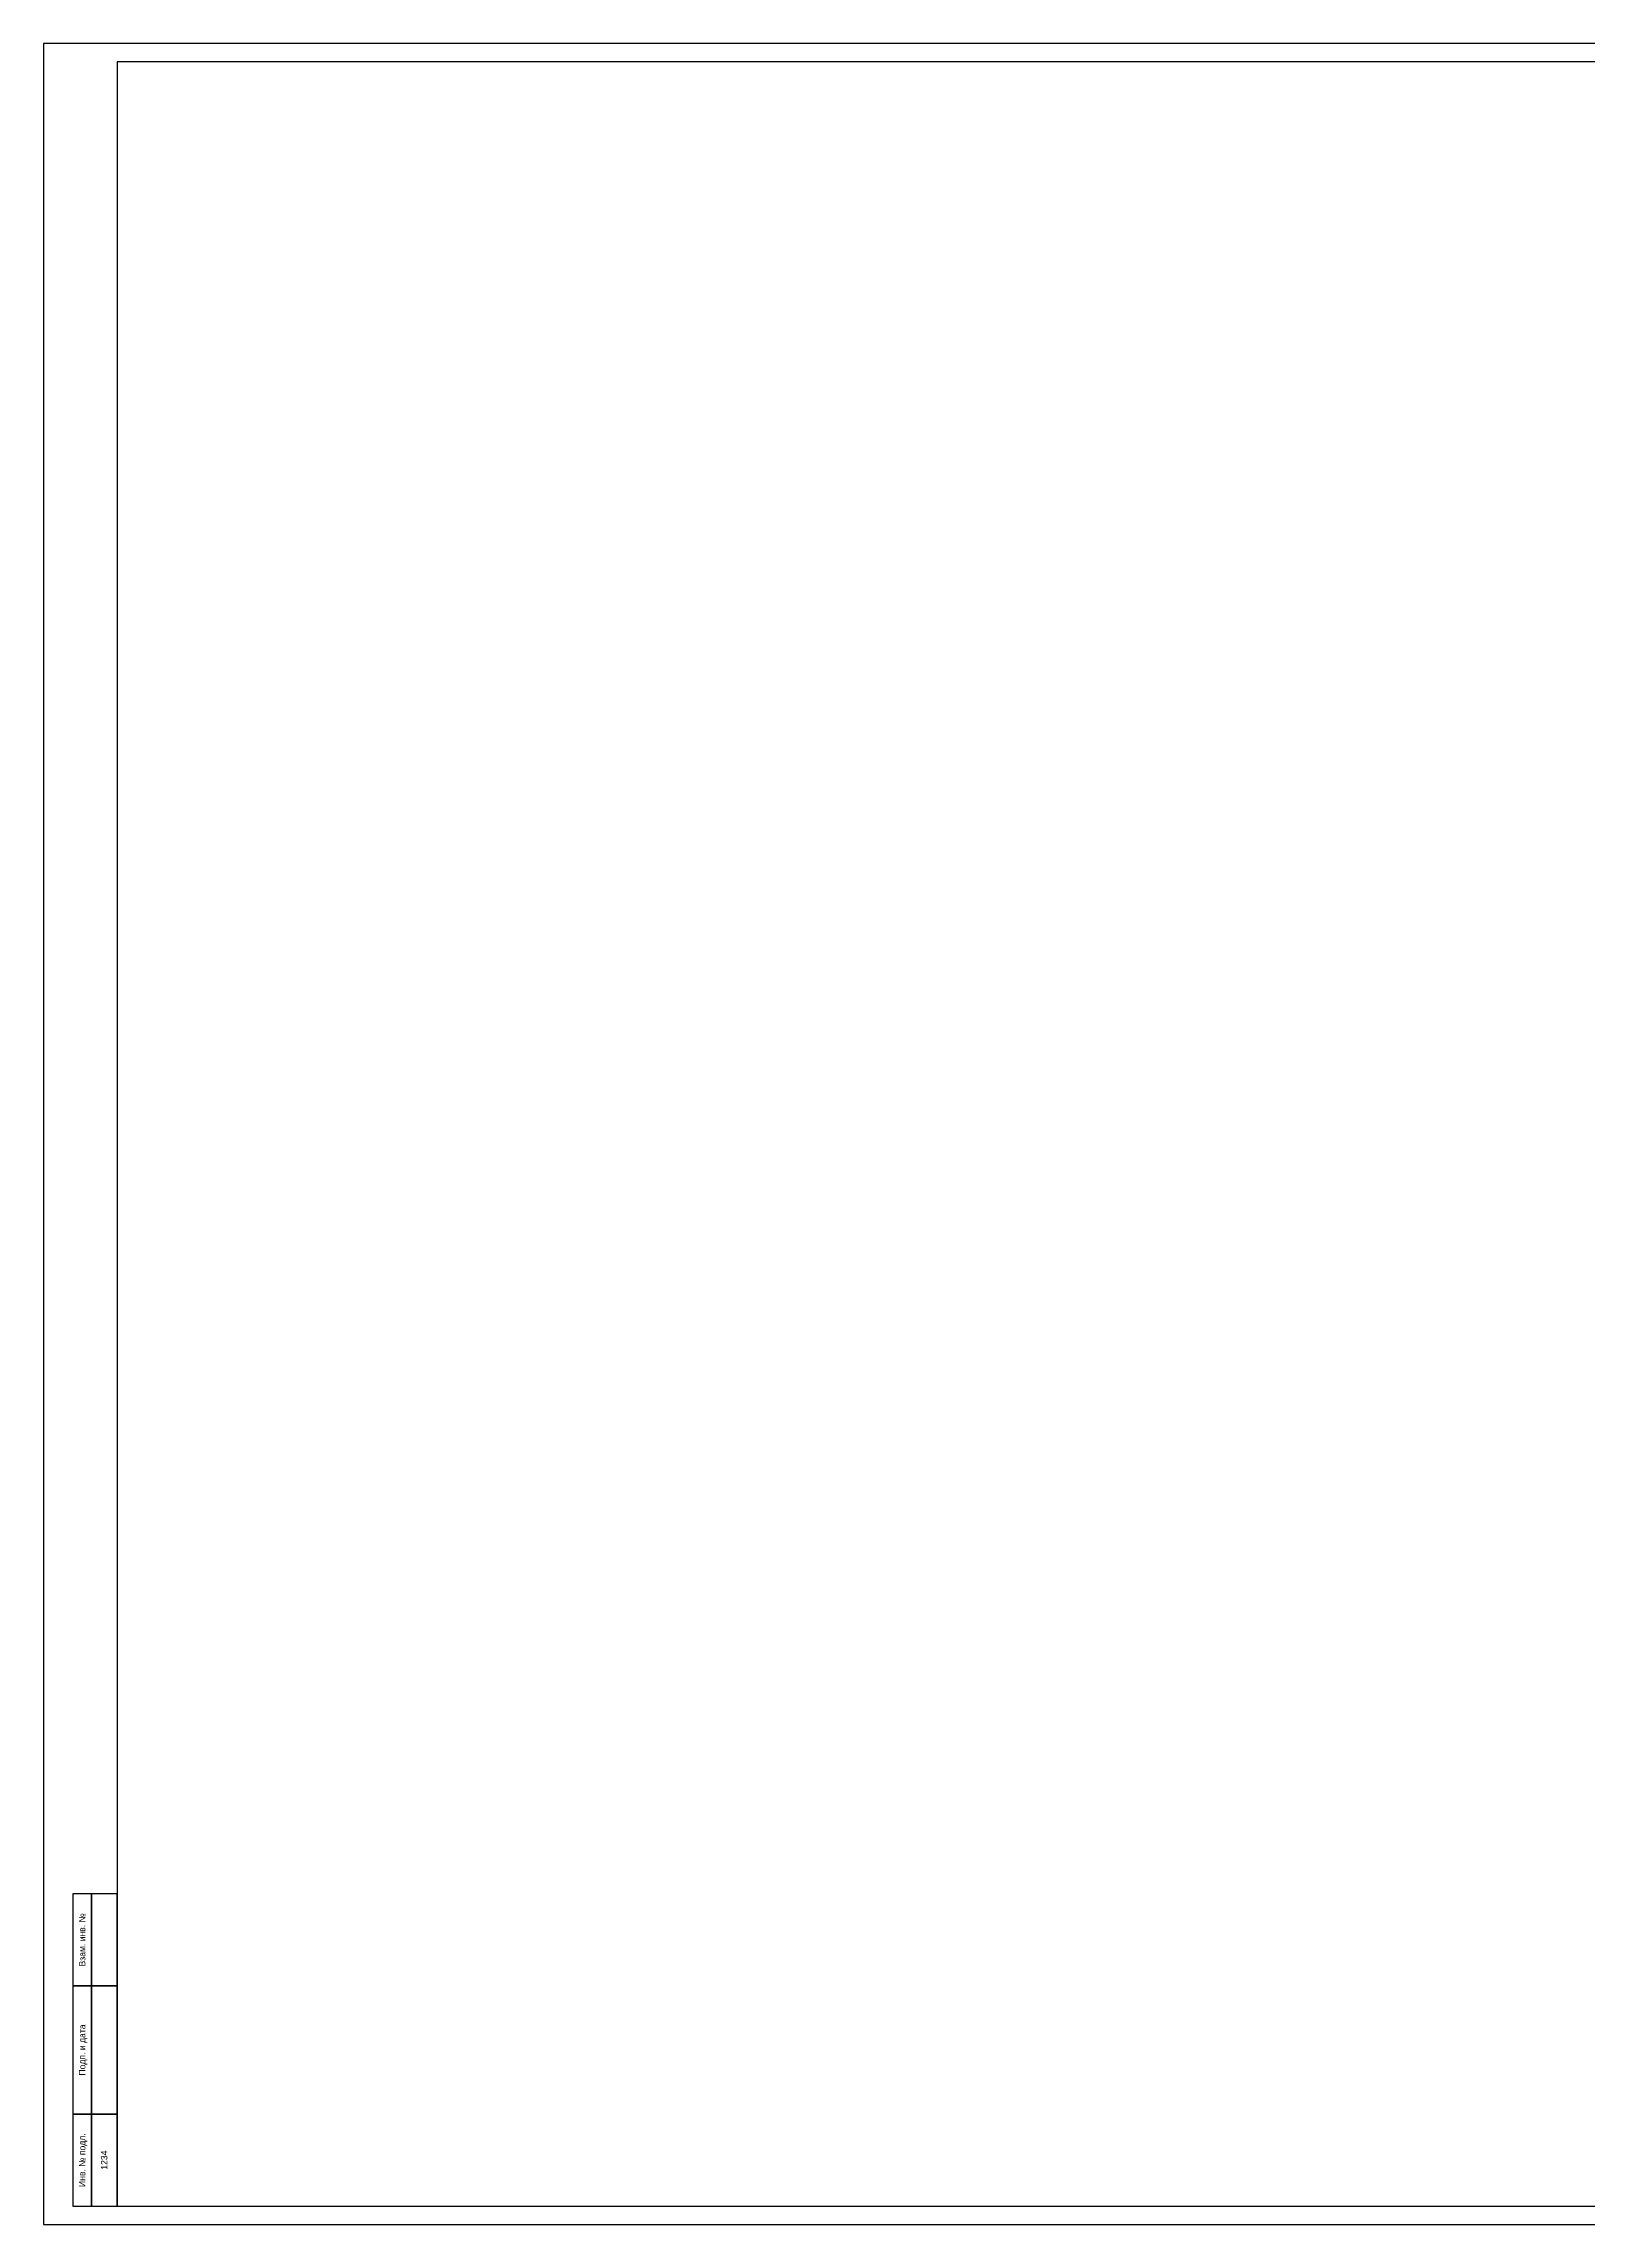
# Model space of a CAD drawing. Header units: millimetres. Extents: x 0 to 841, y 0 to 594.
# Drawn here: x 0 to 420, y 0 to 594 of the extents above; entities that cross this region are included whole.
import ezdxf
from ezdxf.enums import TextEntityAlignment as Align

# ---------------------------------------------------------------- set-up
doc = ezdxf.new("R2010")
doc.units = ezdxf.units.MM
for name, color, linetype in [('OB_FRAME', 7, 'CONTINUOUS'), ('OB_TEXT', 7, 'CONTINUOUS'), ('OB_THIN', 3, 'CONTINUOUS')]:
    doc.layers.add(name, color=color, linetype=linetype)

msp = doc.modelspace()

# ---------------------------------------------------------------- linework, layer by layer
at = {"layer": 'OB_FRAME'}
for points in [[(20, 5), (836, 5), (836, 589), (20, 589), (20, 5)], [(8, 65), (13, 65), (13, 90), (8, 90), (8, 65)], [(13, 65), (20, 65), (20, 90), (13, 90), (13, 65)], [(8, 30), (13, 30), (13, 65), (8, 65), (8, 30)], [(13, 30), (20, 30), (20, 65), (13, 65), (13, 30)], [(8, 5), (13, 5), (13, 30), (8, 30), (8, 5)], [(13, 5), (20, 5), (20, 30), (13, 30), (13, 5)]]:
    msp.add_lwpolyline(points, dxfattribs=at)
at = {"layer": 'OB_THIN'}
msp.add_lwpolyline([(0, 0), (841, 0), (841, 594), (0, 594), (0, 0)], dxfattribs=at)

# ---------------------------------------------------------------- texts
at = {"layer": 'OB_TEXT'}
for s, p in [('Взам. инв. №', (11.38, 77.5)), ('Подп. и дата', (11.38, 47.5)), ('Инв. № подл.', (11.38, 17.5)), ('1234', (17.38, 17.5))]:
    msp.add_text(s, height=1.75, rotation=90, dxfattribs=at).set_placement(p, align=Align.CENTER)

doc.saveas('drawing.dxf')
